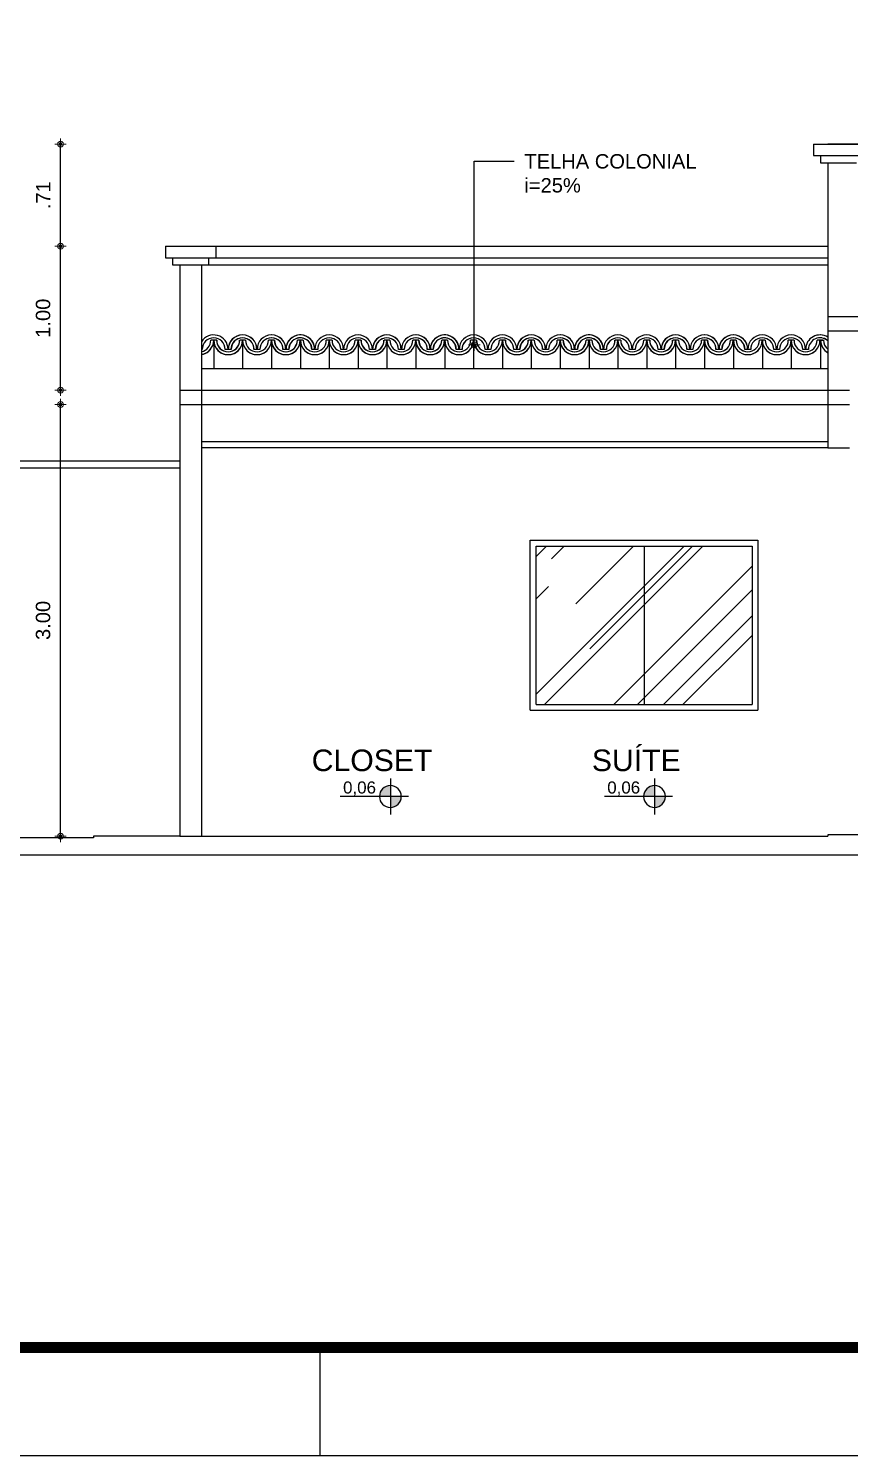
# Model space of a CAD drawing. Header units: millimetres. Extents: x 1540 to 1603, y 509.1 to 598.2.
# Drawn here: x 1552.95 to 1558.65, y 509.12 to 519.03 of the extents above; entities that cross this region are included whole.
import ezdxf

# ---------------------------------------------------------------- set-up
doc = ezdxf.new("R2010")
doc.units = ezdxf.units.MM
for name, color, linetype in [('a-pem-08', 8, 'Continuous'), ('A-PEN-08', 8, 'Continuous'), ('A-PEN-B', 5, 'Continuous'), ('A-PEN-C', 4, 'Continuous'), ('A-PEN-R', 1, 'Continuous'), ('A-PEN-Y', 2, 'Continuous'), ('BANHEIRO', 6, 'Continuous'), ('L-Texto', 30, 'Continuous'), ('NIVEIS', 1, 'Continuous')]:
    doc.layers.add(name, color=color, linetype=linetype)
doc.layers.add('COTAS', color=53, linetype='Continuous', lineweight=9)
doc.styles.add('CARIMBO_DADOS', font='arial.ttf', dxfattribs={"height": 0.1})
doc.styles.add('T20', font='PORT2', dxfattribs={"height": 0.2})
doc.styles.add('TEXT', font='arial.ttf')
doc.dimstyles.get("Standard").update_dxf_attribs({"dimtxt": 0.18, "dimasz": 0.18, "dimexe": 0.18, "dimexo": 0.0625, "dimgap": 0.09, "dimtad": 0, "dimtih": 1, "dimtoh": 1, "dimdec": 4, "dimzin": 0, "dimdsep": 46, "dimtxsty": 'Standard', "dimcen": 0.09, "dimadec": 0, "dimazin": 0, "dimtfac": 1, "dimtdec": 4, "dimtofl": 0, "dimtmove": 0, "dimatfit": 3, "dimfxl": 1, "dimtolj": 1, "dimtzin": 0, "dimarcsym": 0})

# ---------------------------------------------------------------- blocks, each defined once
blk = doc.blocks.new('cotas')
at = {"layer": 'L-Texto'}
h = blk.add_hatch(color=6, dxfattribs=at)
h.paths.add_polyline_path([(0.135, 0, 0.414214), (0, 0.135), (0, 0)])
h.paths.add_polyline_path([(0, 0), (-0.135, 0, 0.414214), (0, -0.135)])
for p, q in [((0, 0.223), (0, -0.223)), ((-0.223, 0), (0.621, 0))]:
    blk.add_line(p, q, dxfattribs=at)
blk.add_circle((0, 0), 0.135, dxfattribs=at)
at = {"layer": 'L-Texto', "color": 6, "style": 'T20'}
blk.add_attdef('COTA', (0.167, 0.038), '', height=0.15, dxfattribs=at)
blk = doc.blocks.new('CIRCULOS')
at = {"layer": 'COTAS'}
for p, q in [((-4, 0), (4, 0)), ((0, 4), (0, -4))]:
    blk.add_line(p, q, dxfattribs=at)
for radius in [2, 1]:
    blk.add_circle((0, 0), radius, dxfattribs=at)
blk = doc.blocks.new('*D601')
at = {"layer": 'A-PEN-08', "color": 8, "lineweight": -2, "ltscale": 0.05}
blk.add_line((1553.1726, 513.4277), (1553.1726, 516.4077), dxfattribs=at)
at = {"layer": 'Defpoints', "color": 0, "ltscale": 0.05}
for p in [(1553.1726, 516.4177), (1554.1505, 516.4177), (1554.1505, 513.4177)]:
    blk.add_point(p, dxfattribs=at)
at = {"layer": 'A-PEN-08', "color": 8, "lineweight": -2, "ltscale": 0.05, "xscale": 0.01, "yscale": 0.01, "zscale": 0.01}
for p, rotation in [((1553.1726, 516.4177), 90), ((1553.1726, 513.4177), 270)]:
    blk.add_blockref('CIRCULOS', p, dxfattribs=dict(at, rotation=rotation))
at = {"layer": 'A-PEN-08', "color": 230, "ltscale": 0.05, "insert": (1553.0515, 514.9177), "char_height": 0.1, "attachment_point": 5, "rotation": 90, "style": 'CARIMBO_DADOS'}
blk.add_mtext('\\A1;3.00', dxfattribs=at)
blk = doc.blocks.new('*D602')
at = {"layer": 'A-PEN-08', "color": 8, "lineweight": -2, "ltscale": 0.05}
blk.add_line((1553.1726, 516.5277), (1553.1726, 517.5077), dxfattribs=at)
at = {"layer": 'Defpoints', "color": 0, "ltscale": 0.05}
for p in [(1553.1726, 517.5177), (1553.9005, 517.5177), (1554.1505, 516.5177)]:
    blk.add_point(p, dxfattribs=at)
at = {"layer": 'A-PEN-08', "color": 8, "lineweight": -2, "ltscale": 0.05, "xscale": 0.01, "yscale": 0.01, "zscale": 0.01}
for p, rotation in [((1553.1726, 517.5177), 90), ((1553.1726, 516.5177), 270)]:
    blk.add_blockref('CIRCULOS', p, dxfattribs=dict(at, rotation=rotation))
at = {"layer": 'A-PEN-08', "color": 230, "ltscale": 0.05, "insert": (1553.0516, 517.0177), "char_height": 0.1, "attachment_point": 5, "rotation": 90, "style": 'CARIMBO_DADOS'}
blk.add_mtext('\\A1;1.00', dxfattribs=at)
blk = doc.blocks.new('*D604')
at = {"layer": 'A-PEN-08', "color": 8, "lineweight": -2, "ltscale": 0.05}
blk.add_line((1560.1559, 517.0377), (1560.1559, 518.2177), dxfattribs=at)
at = {"layer": 'Defpoints', "color": 0, "ltscale": 0.05}
for p in [(1558.4005, 518.2277), (1560.1559, 518.2277), (1559.7005, 517.0277)]:
    blk.add_point(p, dxfattribs=at)
at = {"layer": 'A-PEN-08', "color": 8, "lineweight": -2, "ltscale": 0.05, "xscale": 0.01, "yscale": 0.01, "zscale": 0.01}
for p, rotation in [((1560.1559, 518.2277), 90), ((1560.1559, 517.0277), 270)]:
    blk.add_blockref('CIRCULOS', p, dxfattribs=dict(at, rotation=rotation))
at = {"layer": 'A-PEN-08', "color": 230, "ltscale": 0.05, "insert": (1560.0349, 517.6277), "char_height": 0.1, "attachment_point": 5, "rotation": 90, "style": 'CARIMBO_DADOS'}
blk.add_mtext('\\A1;1.20', dxfattribs=at)
blk = doc.blocks.new('PRANCHA')
at = {"color": 1}
blk.add_line((20, 1), (20, 0), dxfattribs=at)
blk.add_lwpolyline([(0, 0), (84.1, 0), (84.1, 59.4), (0, 59.4)], close=True, dxfattribs=at)
at = {"color": 4, "const_width": 0.1}
blk.add_lwpolyline([(2.5, 58.4), (83.1, 58.4), (83.1, 1), (2.5, 1)], close=True, dxfattribs=at)
blk = doc.blocks.new('*D459')
at = {"layer": 'A-PEN-B', "color": 8, "lineweight": -2, "ltscale": 0.05}
blk.add_line((1553.1726, 517.5277), (1553.1726, 518.2177), dxfattribs=at)
at = {"layer": 'Defpoints', "color": 0, "ltscale": 0.05}
for p in [(1553.1726, 518.2277), (1558.4005, 518.2277), (1553.9005, 517.5177)]:
    blk.add_point(p, dxfattribs=at)
at = {"layer": 'A-PEN-B', "color": 8, "lineweight": -2, "ltscale": 0.05, "xscale": 0.01, "yscale": 0.01, "zscale": 0.01}
for p, rotation in [((1553.1726, 518.2277), 90), ((1553.1726, 517.5177), 270)]:
    blk.add_blockref('CIRCULOS', p, dxfattribs=dict(at, rotation=rotation))
at = {"layer": 'A-PEN-B', "color": 230, "ltscale": 0.05, "insert": (1553.0524, 517.8727), "char_height": 0.1, "attachment_point": 5, "rotation": 90, "style": 'CARIMBO_DADOS'}
blk.add_mtext('\\A1;.71', dxfattribs=at)

msp = doc.modelspace()

# ---------------------------------------------------------------- hatches: boundary and pattern name
at = {"layer": 'a-pem-08', "ltscale": 0.05}
h = msp.add_hatch(dxfattribs=at)
h.set_pattern_fill('AR-RROOF', color=256, scale=0.02, angle=45, style=0)
h.set_pattern_definition([(45, (-2674.72247, 366.65387), (0.431052294, 1.149472783), [7.62, -1.016, 2.54, -0.508]), (45, (-2674.4243, 367.3112), (-0.83695987, 0.11853938), [1.524, -0.16764, 3.048, -0.381]), (45, (-2674.8482, 367.1388), (1.62722241, 2.108564137), [4.064, -0.7112, 2.032, -0.508])])
h.paths.add_polyline_path([(1557.2242, 515.4345), (1556.4742, 515.4345), (1556.4742, 514.3345), (1557.2242, 514.3345)])
h.paths.add_polyline_path([(1557.9742, 515.4345), (1557.2242, 515.4345), (1557.2242, 514.3345), (1557.9742, 514.3345)])

# ---------------------------------------------------------------- linework, layer by layer
msp.add_line((1557.2242, 515.4345), (1557.2242, 514.3345), dxfattribs=at)
at = {"layer": 'A-PEN-08', "ltscale": 0.05}
for p, q in [((1554.2359, 516.8615), (1554.2359, 516.6677)), ((1554.2371, 516.8607), (1554.2371, 516.6677)), ((1554.4371, 516.8624), (1554.4371, 516.6677)), ((1554.6371, 516.8615), (1554.6371, 516.6677)), ((1554.6382, 516.8624), (1554.6382, 516.6677)), ((1554.8381, 516.8607), (1554.8381, 516.6677)), ((1554.8382, 516.8624), (1554.8382, 516.6677)), ((1554.8382, 516.8614), (1554.8382, 516.6677)), ((1555.0381, 516.8624), (1555.0381, 516.6677)), ((1555.0381, 516.8615), (1555.0381, 516.6677)), ((1555.2381, 516.8615), (1555.2381, 516.6677)), ((1555.2393, 516.8607), (1555.2393, 516.6677)), ((1555.4393, 516.8624), (1555.4393, 516.6677)), ((1555.6393, 516.8615), (1555.6393, 516.6677)), ((1555.6404, 516.8624), (1555.6404, 516.6677)), ((1555.8404, 516.8624), (1555.8404, 516.6677)), ((1555.8404, 516.8614), (1555.8404, 516.6677)), ((1555.8404, 516.8607), (1555.8404, 516.6677)), ((1556.0404, 516.8624), (1556.0404, 516.6677)), ((1556.0404, 516.8615), (1556.0404, 516.6677)), ((1556.2404, 516.8615), (1556.2404, 516.6677)), ((1556.2415, 516.8607), (1556.2415, 516.6677)), ((1556.4415, 516.8624), (1556.4415, 516.6677)), ((1556.6415, 516.8615), (1556.6415, 516.6677)), ((1556.6426, 516.8624), (1556.6426, 516.6677)), ((1556.8426, 516.8624), (1556.8426, 516.6677)), ((1556.8426, 516.8614), (1556.8426, 516.6677)), ((1556.8426, 516.8607), (1556.8426, 516.6677)), ((1557.0426, 516.8624), (1557.0426, 516.6677)), ((1557.0426, 516.8615), (1557.0426, 516.6677)), ((1557.2426, 516.8615), (1557.2426, 516.6677)), ((1557.2438, 516.8607), (1557.2438, 516.6677)), ((1557.4438, 516.8624), (1557.4438, 516.6677)), ((1557.6438, 516.8615), (1557.6438, 516.6677)), ((1557.6449, 516.8624), (1557.6449, 516.6677)), ((1557.8449, 516.8614), (1557.8449, 516.6677)), ((1558.046, 516.8606), (1558.046, 516.6677)), ((1558.246, 516.8624), (1558.246, 516.6677)), ((1558.4505, 516.8624), (1558.4505, 516.6677)), ((1554.1505, 516.6677), (1558.5005, 516.6677)), ((1546.8004, 516.0277), (1554.0005, 516.0277)), ((1546.8004, 515.9777), (1554.0005, 515.9777))]:
    msp.add_line(p, q, dxfattribs=at)
at = {"layer": 'A-PEN-B', "color": 3, "ltscale": 0.05}
for p, q in [((1558.4005, 518.2277), (1558.4005, 518.1477)), ((1558.4005, 518.2277), (1558.7505, 518.2277)), ((1558.4005, 518.1477), (1558.7505, 518.1477)), ((1558.4505, 518.1477), (1558.4505, 518.0977)), ((1558.4505, 518.0977), (1558.7005, 518.0977)), ((1553.9005, 517.5177), (1553.9005, 517.4377)), ((1553.9005, 517.5177), (1554.2505, 517.5177)), ((1554.2505, 517.5177), (1554.2505, 517.4377)), ((1553.9005, 517.4377), (1554.2505, 517.4377)), ((1553.9505, 517.4377), (1553.9505, 517.3877)), ((1554.2005, 517.4377), (1554.2005, 517.3877)), ((1553.9505, 517.3877), (1554.2005, 517.3877))]:
    msp.add_line(p, q, dxfattribs=at)
at = {"layer": 'A-PEN-B', "ltscale": 0.05}
for p, q in [((1565.5504, 518.2277), (1558.5005, 518.2277)), ((1558.5005, 518.0977), (1558.5005, 516.1177)), ((1554.0005, 517.3877), (1554.0005, 513.4177)), ((1554.1505, 517.3877), (1554.1505, 513.4177)), ((1565.5504, 517.0277), (1558.5005, 517.0277)), ((1565.5504, 516.9277), (1558.5005, 516.9277)), ((1554.0005, 516.5177), (1558.6505, 516.5177)), ((1554.0005, 516.4177), (1558.6505, 516.4177)), ((1558.5005, 516.1177), (1558.6505, 516.1177))]:
    msp.add_line(p, q, dxfattribs=at)
at = {"layer": 'A-PEN-C', "ltscale": 0.05}
for p, q in [((1554.2505, 517.5177), (1558.5005, 517.5177)), ((1554.2505, 517.4377), (1558.5005, 517.4377)), ((1554.2005, 517.3877), (1558.5005, 517.3877))]:
    msp.add_line(p, q, dxfattribs=at)
at = {"layer": 'A-PEN-R', "ltscale": 0.3}
for p, q in [((1568.5004, 513.4277), (1558.5005, 513.4277)), ((1558.5005, 513.4277), (1558.5005, 513.4177)), ((1553.4005, 513.4077), (1547.0004, 513.4077)), ((1554.0005, 513.4177), (1553.4005, 513.4177)), ((1553.4005, 513.4177), (1553.4005, 513.4077)), ((1554.0005, 513.4177), (1558.5005, 513.4177)), ((1571.6504, 513.2877), (1544.1504, 513.2877))]:
    msp.add_line(p, q, dxfattribs=at)
at = {"layer": 'A-PEN-Y', "ltscale": 0.05}
for p, q in [((1558.5005, 516.1577), (1554.1505, 516.1577)), ((1558.5005, 516.1177), (1554.1505, 516.1177)), ((1556.4342, 514.2945), (1556.4342, 515.4745)), ((1556.4342, 515.4745), (1558.0142, 515.4745)), ((1556.4742, 514.3345), (1556.4742, 515.4345)), ((1556.4742, 515.4345), (1557.9742, 515.4345)), ((1557.9742, 515.4345), (1557.9742, 514.3345)), ((1558.0142, 515.4745), (1558.0142, 514.2945)), ((1556.4742, 514.3345), (1557.9742, 514.3345)), ((1556.4342, 514.2945), (1558.0142, 514.2945))]:
    msp.add_line(p, q, dxfattribs=at)
at = {"layer": 'BANHEIRO', "ltscale": 0.05}
for p, q in [((1554.1559, 516.8014), (1554.1505, 516.8014)), ((1554.1559, 516.8014), (1554.1505, 516.8014)), ((1554.2358, 516.8646), (1554.2158, 516.8646)), ((1554.2359, 516.8645), (1554.2159, 516.8645)), ((1554.2559, 516.8645), (1554.2359, 516.8645)), ((1554.2559, 516.8645), (1554.2359, 516.8645)), ((1554.257, 516.8646), (1554.237, 516.8646)), ((1554.2571, 516.8646), (1554.2371, 516.8646)), ((1554.3359, 516.8014), (1554.3159, 516.8014)), ((1554.3359, 516.8014), (1554.3159, 516.8014)), ((1554.3371, 516.8014), (1554.3171, 516.8014)), ((1554.3558, 516.8014), (1554.3358, 516.8014)), ((1554.343, 516.8014), (1554.337, 516.8014)), ((1554.357, 516.8014), (1554.337, 516.8014)), ((1554.437, 516.8646), (1554.417, 516.8646)), ((1554.457, 516.8646), (1554.437, 516.8646)), ((1554.537, 516.8014), (1554.517, 516.8014)), ((1554.543, 516.8014), (1554.537, 516.8014)), ((1554.5571, 516.8014), (1554.537, 516.8014)), ((1554.637, 516.8646), (1554.617, 516.8646)), ((1554.6571, 516.8645), (1554.6371, 516.8645)), ((1554.6581, 516.8646), (1554.6381, 516.8646)), ((1554.7371, 516.8014), (1554.7171, 516.8014)), ((1554.7381, 516.8015), (1554.7181, 516.8015)), ((1554.757, 516.8014), (1554.737, 516.8014)), ((1554.7441, 516.8015), (1554.7381, 516.8015)), ((1554.7582, 516.8015), (1554.7381, 516.8015)), ((1554.8369, 516.8645), (1554.8169, 516.8645)), ((1554.8381, 516.8646), (1554.8181, 516.8646)), ((1554.8569, 516.8645), (1554.8369, 516.8645)), ((1554.8581, 516.8646), (1554.8381, 516.8646)), ((1554.8581, 516.8646), (1554.8381, 516.8646)), ((1554.8581, 516.8646), (1554.8381, 516.8646)), ((1554.8582, 516.8646), (1554.8382, 516.8646)), ((1554.9369, 516.8014), (1554.9169, 516.8014)), ((1554.9381, 516.8014), (1554.9181, 516.8014)), ((1554.9381, 516.8014), (1554.9181, 516.8014)), ((1554.9382, 516.8014), (1554.9182, 516.8014)), ((1554.9441, 516.8014), (1554.9381, 516.8014)), ((1554.9581, 516.8014), (1554.9381, 516.8014)), ((1554.944, 516.8014), (1554.9381, 516.8014)), ((1554.9581, 516.8014), (1554.9381, 516.8014)), ((1555.0381, 516.8646), (1555.0181, 516.8646)), ((1555.0381, 516.8646), (1555.0181, 516.8646)), ((1555.0581, 516.8646), (1555.0381, 516.8646)), ((1555.0581, 516.8645), (1555.0381, 516.8645)), ((1555.1381, 516.8014), (1555.1181, 516.8014)), ((1555.1381, 516.8014), (1555.1181, 516.8014)), ((1555.1581, 516.8014), (1555.1381, 516.8014)), ((1555.144, 516.8014), (1555.1381, 516.8014)), ((1555.1581, 516.8014), (1555.1381, 516.8014)), ((1555.2381, 516.8646), (1555.2181, 516.8646)), ((1555.2381, 516.8645), (1555.2181, 516.8645)), ((1555.2581, 516.8645), (1555.2381, 516.8645)), ((1555.2581, 516.8645), (1555.2381, 516.8645)), ((1555.2592, 516.8646), (1555.2392, 516.8646)), ((1555.2593, 516.8646), (1555.2393, 516.8646)), ((1555.3381, 516.8014), (1555.3181, 516.8014)), ((1555.3381, 516.8014), (1555.3181, 516.8014)), ((1555.3393, 516.8014), (1555.3193, 516.8014)), ((1555.3581, 516.8014), (1555.3381, 516.8014)), ((1555.3452, 516.8014), (1555.3392, 516.8014)), ((1555.3592, 516.8014), (1555.3392, 516.8014)), ((1555.4392, 516.8646), (1555.4192, 516.8646)), ((1555.4592, 516.8646), (1555.4392, 516.8646)), ((1555.5392, 516.8014), (1555.5192, 516.8014)), ((1555.5452, 516.8014), (1555.5392, 516.8014)), ((1555.5593, 516.8014), (1555.5392, 516.8014)), ((1555.6392, 516.8646), (1555.6192, 516.8646)), ((1555.6593, 516.8645), (1555.6393, 516.8645)), ((1555.6603, 516.8646), (1555.6403, 516.8646)), ((1555.7393, 516.8014), (1555.7193, 516.8014)), ((1555.7403, 516.8015), (1555.7203, 516.8015)), ((1555.7592, 516.8014), (1555.7392, 516.8014)), ((1555.7463, 516.8015), (1555.7403, 516.8015)), ((1555.7604, 516.8015), (1555.7403, 516.8015)), ((1555.8392, 516.8645), (1555.8192, 516.8645)), ((1555.8403, 516.8646), (1555.8203, 516.8646)), ((1555.8592, 516.8645), (1555.8392, 516.8645)), ((1555.8603, 516.8646), (1555.8403, 516.8646)), ((1555.8603, 516.8646), (1555.8403, 516.8646)), ((1555.8604, 516.8646), (1555.8404, 516.8646)), ((1555.8604, 516.8646), (1555.8404, 516.8646)), ((1555.9392, 516.8014), (1555.9192, 516.8014)), ((1555.9403, 516.8014), (1555.9203, 516.8014)), ((1555.9404, 516.8014), (1555.9204, 516.8014)), ((1555.9404, 516.8014), (1555.9204, 516.8014)), ((1555.9463, 516.8014), (1555.9403, 516.8014)), ((1555.9604, 516.8014), (1555.9403, 516.8014)), ((1555.9463, 516.8014), (1555.9403, 516.8014)), ((1555.9603, 516.8014), (1555.9403, 516.8014)), ((1556.0403, 516.8646), (1556.0203, 516.8646)), ((1556.0403, 516.8646), (1556.0203, 516.8646)), ((1556.0603, 516.8646), (1556.0403, 516.8646)), ((1556.0604, 516.8645), (1556.0404, 516.8645)), ((1556.1403, 516.8014), (1556.1203, 516.8014)), ((1556.1404, 516.8014), (1556.1204, 516.8014)), ((1556.1603, 516.8014), (1556.1403, 516.8014)), ((1556.1463, 516.8014), (1556.1403, 516.8014)), ((1556.1604, 516.8014), (1556.1403, 516.8014)), ((1556.2403, 516.8646), (1556.2203, 516.8646)), ((1556.2403, 516.8645), (1556.2203, 516.8645)), ((1556.2603, 516.8645), (1556.2403, 516.8645)), ((1556.2604, 516.8645), (1556.2404, 516.8645)), ((1556.2615, 516.8646), (1556.2415, 516.8646)), ((1556.2615, 516.8646), (1556.2415, 516.8646)), ((1556.3403, 516.8014), (1556.3203, 516.8014)), ((1556.3404, 516.8014), (1556.3204, 516.8014)), ((1556.3415, 516.8014), (1556.3215, 516.8014)), ((1556.3603, 516.8014), (1556.3403, 516.8014)), ((1556.3474, 516.8014), (1556.3415, 516.8014)), ((1556.3615, 516.8014), (1556.3415, 516.8014)), ((1556.4415, 516.8646), (1556.4215, 516.8646)), ((1556.4615, 516.8646), (1556.4415, 516.8646)), ((1556.5415, 516.8014), (1556.5215, 516.8014)), ((1556.5474, 516.8014), (1556.5415, 516.8014)), ((1556.5615, 516.8014), (1556.5415, 516.8014)), ((1556.6415, 516.8646), (1556.6215, 516.8646)), ((1556.6615, 516.8645), (1556.6415, 516.8645)), ((1556.6626, 516.8646), (1556.6426, 516.8646)), ((1556.7415, 516.8014), (1556.7215, 516.8014)), ((1556.7426, 516.8015), (1556.7226, 516.8015)), ((1556.7615, 516.8014), (1556.7415, 516.8014)), ((1556.7485, 516.8015), (1556.7426, 516.8015)), ((1556.7626, 516.8015), (1556.7426, 516.8015)), ((1556.8414, 516.8645), (1556.8214, 516.8645)), ((1556.8426, 516.8646), (1556.8226, 516.8646)), ((1556.8614, 516.8645), (1556.8414, 516.8645)), ((1556.8625, 516.8646), (1556.8425, 516.8646)), ((1556.8626, 516.8646), (1556.8426, 516.8646)), ((1556.8626, 516.8646), (1556.8426, 516.8646)), ((1556.8626, 516.8646), (1556.8426, 516.8646)), ((1556.9414, 516.8014), (1556.9214, 516.8014)), ((1556.9426, 516.8014), (1556.9226, 516.8014)), ((1556.9426, 516.8014), (1556.9226, 516.8014)), ((1556.9426, 516.8014), (1556.9226, 516.8014)), ((1556.9485, 516.8014), (1556.9425, 516.8014)), ((1556.9625, 516.8014), (1556.9425, 516.8014)), ((1556.9485, 516.8014), (1556.9426, 516.8014)), ((1556.9626, 516.8014), (1556.9426, 516.8014)), ((1557.0425, 516.8646), (1557.0225, 516.8646)), ((1557.0426, 516.8646), (1557.0226, 516.8646)), ((1557.0625, 516.8646), (1557.0425, 516.8646)), ((1557.0626, 516.8645), (1557.0426, 516.8645)), ((1557.1425, 516.8014), (1557.1225, 516.8014)), ((1557.1426, 516.8014), (1557.1226, 516.8014)), ((1557.1485, 516.8014), (1557.1425, 516.8014)), ((1557.1626, 516.8014), (1557.1425, 516.8014)), ((1557.1626, 516.8014), (1557.1426, 516.8014)), ((1557.2425, 516.8646), (1557.2225, 516.8646)), ((1557.2426, 516.8645), (1557.2226, 516.8645)), ((1557.2626, 516.8645), (1557.2426, 516.8645)), ((1557.2626, 516.8645), (1557.2426, 516.8645)), ((1557.2637, 516.8646), (1557.2437, 516.8646)), ((1557.2638, 516.8646), (1557.2438, 516.8646)), ((1557.3426, 516.8014), (1557.3226, 516.8014)), ((1557.3426, 516.8014), (1557.3226, 516.8014)), ((1557.3438, 516.8014), (1557.3238, 516.8014)), ((1557.3625, 516.8014), (1557.3425, 516.8014)), ((1557.3497, 516.8014), (1557.3437, 516.8014)), ((1557.3637, 516.8014), (1557.3437, 516.8014)), ((1557.4437, 516.8646), (1557.4237, 516.8646)), ((1557.4637, 516.8646), (1557.4437, 516.8646)), ((1557.5437, 516.8014), (1557.5237, 516.8014)), ((1557.5497, 516.8014), (1557.5437, 516.8014)), ((1557.5638, 516.8014), (1557.5437, 516.8014)), ((1557.6437, 516.8646), (1557.6237, 516.8646)), ((1557.6638, 516.8645), (1557.6438, 516.8645)), ((1557.6648, 516.8646), (1557.6448, 516.8646)), ((1557.7438, 516.8014), (1557.7238, 516.8014)), ((1557.7448, 516.8015), (1557.7248, 516.8015)), ((1557.7637, 516.8014), (1557.7437, 516.8014)), ((1557.7508, 516.8015), (1557.7448, 516.8015)), ((1557.7649, 516.8015), (1557.7448, 516.8015)), ((1557.8448, 516.8646), (1557.8248, 516.8646)), ((1557.8649, 516.8646), (1557.8449, 516.8646)), ((1557.9449, 516.8014), (1557.9249, 516.8014)), ((1557.9648, 516.8014), (1557.9448, 516.8014)), ((1558.0448, 516.8646), (1558.0248, 516.8646)), ((1558.0648, 516.8646), (1558.0448, 516.8646)), ((1558.0659, 516.8646), (1558.0459, 516.8646)), ((1558.066, 516.8646), (1558.046, 516.8646)), ((1558.1448, 516.8014), (1558.1248, 516.8014)), ((1558.146, 516.8015), (1558.126, 516.8015)), ((1558.1519, 516.8015), (1558.1459, 516.8015)), ((1558.1659, 516.8015), (1558.1459, 516.8015)), ((1558.2459, 516.8646), (1558.2259, 516.8646)), ((1558.2659, 516.8646), (1558.2459, 516.8646)), ((1558.3459, 516.8015), (1558.3259, 516.8015)), ((1558.3519, 516.8015), (1558.3459, 516.8015)), ((1558.366, 516.8015), (1558.3459, 516.8015)), ((1558.4459, 516.8646), (1558.4259, 516.8646)), ((1558.4671, 516.8646), (1558.4471, 516.8646)), ((1558.4505, 516.8646), (1558.4705, 516.8646))]:
    msp.add_line(p, q, dxfattribs=at)
for centre, radius, start, end in [((1554.2359, 516.8014), 0.1, 0, 148.63633), ((1554.2359, 516.8014), 0.1, 0, 148.66595), ((1554.3495, 516.8307), 0.1, 180, 180), ((1554.3495, 516.8307), 0.1, 180, 180), ((1554.4358, 516.8014), 0.1, 0, 180), ((1554.437, 516.8014), 0.1, 0, 180), ((1554.6371, 516.8014), 0.1, 0, 179.96584), ((1554.6381, 516.8015), 0.1, 0, 89.38526), ((1554.837, 516.8014), 0.1, 0, 180), ((1554.8382, 516.8014), 0.1, 0, 179.96584), ((1554.8369, 516.8014), 0.1, 0, 114.15993), ((1554.8381, 516.8014), 0.1, 0, 89.38526), ((1554.9505, 516.8307), 0.1, 180, 180), ((1554.9505, 516.8307), 0.1, 180, 180), ((1555.0381, 516.8014), 0.1, 0, 179.96584), ((1555.0381, 516.8014), 0.1, 0, 180), ((1555.2381, 516.8014), 0.1, 0, 180), ((1555.2381, 516.8014), 0.1, 0, 179.96584), ((1555.3517, 516.8307), 0.1, 180, 180), ((1555.3517, 516.8307), 0.1, 180, 180), ((1555.4381, 516.8014), 0.1, 0, 180), ((1555.4392, 516.8014), 0.1, 0, 180), ((1555.6393, 516.8014), 0.1, 0, 179.96584), ((1555.6403, 516.8015), 0.1, 0, 89.38526), ((1555.8392, 516.8014), 0.1, 0, 180), ((1555.8404, 516.8014), 0.1, 0, 179.96584), ((1555.8392, 516.8014), 0.1, 0, 114.15993), ((1555.8403, 516.8014), 0.1, 0, 89.38526), ((1555.9528, 516.8307), 0.1, 180, 180), ((1555.9528, 516.8307), 0.1, 180, 180), ((1556.0403, 516.8014), 0.1, 0, 180), ((1556.0404, 516.8014), 0.1, 0, 179.96584), ((1556.2403, 516.8014), 0.1, 0, 180), ((1556.2404, 516.8014), 0.1, 0, 179.96584), ((1556.3539, 516.8307), 0.1, 180, 180), ((1556.3539, 516.8307), 0.1, 180, 180), ((1556.4403, 516.8014), 0.1, 0, 180), ((1556.4415, 516.8014), 0.1, 0, 180), ((1556.6415, 516.8014), 0.1, 0, 179.96584), ((1556.6426, 516.8015), 0.1, 0, 89.38526), ((1556.8415, 516.8014), 0.1, 0, 180), ((1556.8426, 516.8014), 0.1, 0, 179.96584), ((1556.8414, 516.8014), 0.1, 0, 114.15993), ((1556.8426, 516.8014), 0.1, 0, 89.38526), ((1556.955, 516.8307), 0.1, 180, 180), ((1556.955, 516.8307), 0.1, 180, 180), ((1557.0425, 516.8014), 0.1, 0, 180), ((1557.0426, 516.8014), 0.1, 0, 179.96584), ((1557.2426, 516.8014), 0.1, 0, 180), ((1557.2426, 516.8014), 0.1, 0, 179.96584), ((1557.3562, 516.8307), 0.1, 180, 180), ((1557.3562, 516.8307), 0.1, 180, 180), ((1557.4425, 516.8014), 0.1, 0, 180), ((1557.4437, 516.8014), 0.1, 0, 180), ((1557.6438, 516.8014), 0.1, 0, 179.96584), ((1557.6448, 516.8015), 0.1, 0, 89.38526), ((1557.8437, 516.8014), 0.1, 0, 180), ((1557.8449, 516.8014), 0.1, 0, 179.96584), ((1558.0448, 516.8014), 0.1, 0, 180), ((1558.1584, 516.8308), 0.1, 180, 180), ((1558.1584, 516.8308), 0.1, 180, 180), ((1558.2459, 516.8015), 0.1, 0, 180), ((1558.446, 516.8014), 0.1, 56.99049, 179.96584), ((1558.4471, 516.8015), 0.1, 57.74439, 89.38526), ((1554.1358, 516.8646), 0.08, 280.54366, 0), ((1554.1358, 516.8646), 0.1, 278.41765, 0), ((1554.1359, 516.8645), 0.08, 280.52408, 0), ((1554.1359, 516.8645), 0.1, 278.40208, 0), ((1554.1359, 516.8645), 0.08, 280.4849, 0), ((1554.1359, 516.8645), 0.1, 278.37093, 0), ((1554.2359, 516.8014), 0.08, 0, 180), ((1554.2359, 516.8014), 0.08, 0, 179.9573), ((1554.3358, 516.8645), 0.1, 180, 0), ((1554.3359, 516.8645), 0.1, 180, 0), ((1554.337, 516.8646), 0.1, 180, 0), ((1554.3358, 516.8645), 0.08, 180, 0), ((1554.3359, 516.8645), 0.08, 180, 0), ((1554.337, 516.8646), 0.08, 180, 0), ((1554.4358, 516.8014), 0.08, 0, 180), ((1554.437, 516.8014), 0.08, 0, 180), ((1554.537, 516.8646), 0.1, 180, 0), ((1554.537, 516.8646), 0.08, 180, 0), ((1554.6371, 516.8014), 0.08, 0, 179.9573), ((1554.5381, 516.884), 0.1, 348.84256, 348.90549), ((1554.737, 516.8645), 0.1, 180, 0), ((1554.7371, 516.8645), 0.1, 180, 0), ((1554.7381, 516.8646), 0.1, 180, 0), ((1554.6381, 516.8015), 0.08, 0, 89.23156), ((1554.737, 516.8645), 0.08, 180, 0), ((1554.7371, 516.8645), 0.08, 180, 0), ((1554.7381, 516.8646), 0.08, 180, 0), ((1554.837, 516.8014), 0.08, 0, 180), ((1554.8382, 516.8014), 0.08, 0, 179.9573), ((1554.8369, 516.8014), 0.08, 0, 120.77088), ((1554.7369, 516.8645), 0.08, 317.59476, 0), ((1554.7369, 516.8645), 0.1, 306.20776, 0), ((1554.737, 516.8645), 0.08, 317.53767, 0), ((1554.737, 516.8645), 0.1, 306.16958, 0), ((1554.7381, 516.8839), 0.1, 348.84256, 348.90549), ((1554.9381, 516.8646), 0.1, 180, 0), ((1554.9381, 516.8646), 0.1, 180, 0), ((1554.8381, 516.8014), 0.08, 0, 89.23156), ((1554.9381, 516.8646), 0.08, 180, 0), ((1554.9381, 516.8646), 0.08, 180, 0), ((1555.0381, 516.8014), 0.08, 0, 179.9573), ((1555.0381, 516.8014), 0.08, 0, 180), ((1555.1381, 516.8646), 0.1, 180, 0), ((1555.1381, 516.8645), 0.1, 180, 0), ((1555.1381, 516.8645), 0.1, 180, 0), ((1555.1381, 516.8646), 0.08, 180, 0), ((1555.1381, 516.8645), 0.08, 180, 0), ((1555.1381, 516.8645), 0.08, 180, 0), ((1555.2381, 516.8014), 0.08, 0, 180), ((1555.2381, 516.8014), 0.08, 0, 179.9573), ((1555.3381, 516.8645), 0.1, 180, 0), ((1555.3381, 516.8645), 0.1, 180, 0), ((1555.3392, 516.8646), 0.1, 180, 0), ((1555.3381, 516.8645), 0.08, 180, 0), ((1555.3381, 516.8645), 0.08, 180, 0), ((1555.3392, 516.8646), 0.08, 180, 0), ((1555.4381, 516.8014), 0.08, 0, 180), ((1555.4392, 516.8014), 0.08, 0, 180), ((1555.5392, 516.8646), 0.1, 180, 0), ((1555.5392, 516.8646), 0.08, 180, 0), ((1555.6393, 516.8014), 0.08, 0, 179.9573), ((1555.5404, 516.884), 0.1, 348.84256, 348.90549), ((1555.7392, 516.8645), 0.1, 180, 0), ((1555.7393, 516.8645), 0.1, 180, 0), ((1555.7403, 516.8646), 0.1, 180, 0), ((1555.6403, 516.8015), 0.08, 0, 89.23156), ((1555.7392, 516.8645), 0.08, 180, 0), ((1555.7393, 516.8645), 0.08, 180, 0), ((1555.7403, 516.8646), 0.08, 180, 0), ((1555.8392, 516.8014), 0.08, 0, 180), ((1555.8404, 516.8014), 0.08, 0, 179.9573), ((1555.8392, 516.8014), 0.08, 0, 120.77088), ((1555.7392, 516.8645), 0.08, 317.59476, 0), ((1555.7392, 516.8645), 0.1, 306.20776, 0), ((1555.7392, 516.8645), 0.08, 317.53767, 0), ((1555.7392, 516.8645), 0.1, 306.16958, 0), ((1555.7404, 516.8839), 0.1, 348.84256, 348.90549), ((1555.9403, 516.8646), 0.1, 180, 0), ((1555.9403, 516.8646), 0.1, 180, 0), ((1555.8403, 516.8014), 0.08, 0, 89.23156), ((1555.9403, 516.8646), 0.08, 180, 0), ((1555.9403, 516.8646), 0.08, 180, 0), ((1556.0403, 516.8014), 0.08, 0, 180), ((1556.0404, 516.8014), 0.08, 0, 179.9573), ((1556.1403, 516.8646), 0.1, 180, 0), ((1556.1403, 516.8645), 0.1, 180, 0), ((1556.1404, 516.8645), 0.1, 180, 0), ((1556.1403, 516.8646), 0.08, 180, 0), ((1556.1403, 516.8645), 0.08, 180, 0), ((1556.1404, 516.8645), 0.08, 180, 0), ((1556.2403, 516.8014), 0.08, 0, 180), ((1556.2404, 516.8014), 0.08, 0, 179.9573), ((1556.3403, 516.8645), 0.1, 180, 0), ((1556.3404, 516.8645), 0.1, 180, 0), ((1556.3415, 516.8646), 0.1, 180, 0), ((1556.3403, 516.8645), 0.08, 180, 0), ((1556.3404, 516.8645), 0.08, 180, 0), ((1556.3415, 516.8646), 0.08, 180, 0), ((1556.4403, 516.8014), 0.08, 0, 180), ((1556.4415, 516.8014), 0.08, 0, 180), ((1556.5415, 516.8646), 0.1, 180, 0), ((1556.5415, 516.8646), 0.08, 180, 0), ((1556.6415, 516.8014), 0.08, 0, 179.9573), ((1556.5426, 516.884), 0.1, 348.84256, 348.90549), ((1556.7415, 516.8645), 0.1, 180, 0), ((1556.7415, 516.8645), 0.1, 180, 0), ((1556.7426, 516.8646), 0.1, 180, 0), ((1556.6426, 516.8015), 0.08, 0, 89.23156), ((1556.7415, 516.8645), 0.08, 180, 0), ((1556.7415, 516.8645), 0.08, 180, 0), ((1556.7426, 516.8646), 0.08, 180, 0), ((1556.8415, 516.8014), 0.08, 0, 180), ((1556.8426, 516.8014), 0.08, 0, 179.9573), ((1556.8414, 516.8014), 0.08, 0, 120.77088), ((1556.7414, 516.8645), 0.08, 317.59476, 0), ((1556.7414, 516.8645), 0.1, 306.20776, 0), ((1556.7415, 516.8645), 0.08, 317.53767, 0), ((1556.7415, 516.8645), 0.1, 306.16958, 0), ((1556.7426, 516.8839), 0.1, 348.84256, 348.90549), ((1556.9425, 516.8646), 0.1, 180, 0), ((1556.9426, 516.8646), 0.1, 180, 0), ((1556.8426, 516.8014), 0.08, 0, 89.23156), ((1556.9425, 516.8646), 0.08, 180, 0), ((1556.9426, 516.8646), 0.08, 180, 0), ((1557.0425, 516.8014), 0.08, 0, 180), ((1557.0426, 516.8014), 0.08, 0, 179.9573), ((1557.1425, 516.8646), 0.1, 180, 0), ((1557.1426, 516.8645), 0.1, 180, 0), ((1557.1426, 516.8645), 0.1, 180, 0), ((1557.1425, 516.8646), 0.08, 180, 0), ((1557.1426, 516.8645), 0.08, 180, 0), ((1557.1426, 516.8645), 0.08, 180, 0), ((1557.2426, 516.8014), 0.08, 0, 180), ((1557.2426, 516.8014), 0.08, 0, 179.9573), ((1557.3425, 516.8645), 0.1, 180, 0), ((1557.3426, 516.8645), 0.1, 180, 0), ((1557.3437, 516.8646), 0.1, 180, 0), ((1557.3425, 516.8645), 0.08, 180, 0), ((1557.3426, 516.8645), 0.08, 180, 0), ((1557.3437, 516.8646), 0.08, 180, 0), ((1557.4425, 516.8014), 0.08, 0, 180), ((1557.4437, 516.8014), 0.08, 0, 180), ((1557.5437, 516.8646), 0.1, 180, 0), ((1557.5437, 516.8646), 0.08, 180, 0), ((1557.6438, 516.8014), 0.08, 0, 179.9573), ((1557.5448, 516.884), 0.1, 348.84256, 348.90549), ((1557.7437, 516.8645), 0.1, 180, 0), ((1557.7438, 516.8645), 0.1, 180, 0), ((1557.7448, 516.8646), 0.1, 180, 0), ((1557.6448, 516.8015), 0.08, 0, 89.23156), ((1557.7437, 516.8645), 0.08, 180, 0), ((1557.7438, 516.8645), 0.08, 180, 0), ((1557.7448, 516.8646), 0.08, 180, 0), ((1557.8437, 516.8014), 0.08, 0, 180), ((1557.8449, 516.8014), 0.08, 0, 179.9573), ((1557.9448, 516.8646), 0.1, 180, 0), ((1557.9449, 516.8646), 0.1, 180, 0), ((1557.9448, 516.8646), 0.08, 180, 0), ((1557.9449, 516.8646), 0.08, 180, 0), ((1558.0448, 516.8014), 0.08, 0, 180), ((1558.1459, 516.8646), 0.1, 180, 0), ((1558.1459, 516.8646), 0.08, 180, 0), ((1558.2459, 516.8015), 0.08, 0, 180), ((1558.3459, 516.8646), 0.1, 180, 0), ((1558.3459, 516.8646), 0.08, 180, 0), ((1558.446, 516.8014), 0.08, 47.08029, 179.9573), ((1558.3471, 516.884), 0.1, 348.84256, 348.90549), ((1558.4471, 516.8015), 0.08, 48.1547, 89.23156), ((1558.5505, 516.8646), 0.1, 180, 239.98858), ((1558.5505, 516.8646), 0.08, 180, 231.30197), ((1554.1358, 516.8646), 0.1, 278.41765, 310.74694), ((1554.1359, 516.8645), 0.1, 278.62693, 310.74694), ((1554.337, 516.8646), 0.1, 229.25306, 310.74694), ((1554.3358, 516.8645), 0.1, 278.62693, 310.74694), ((1554.537, 516.8646), 0.1, 229.25306, 310.74694), ((1554.7381, 516.8646), 0.1, 229.25306, 310.74694), ((1554.737, 516.8645), 0.1, 278.62693, 310.74694), ((1554.7369, 516.8645), 0.1, 306.20776, 310.74694), ((1554.9381, 516.8646), 0.1, 229.25306, 310.74694), ((1554.9381, 516.8646), 0.1, 229.25306, 310.74694), ((1555.1381, 516.8646), 0.1, 229.25306, 310.74694), ((1555.1381, 516.8645), 0.1, 278.62693, 310.74694), ((1555.3392, 516.8646), 0.1, 229.25306, 310.74694), ((1555.3381, 516.8645), 0.1, 278.62693, 310.74694), ((1555.5392, 516.8646), 0.1, 229.25306, 310.74694), ((1555.7403, 516.8646), 0.1, 229.25306, 310.74694), ((1555.7392, 516.8645), 0.1, 278.62693, 310.74694), ((1555.7392, 516.8645), 0.1, 306.20776, 310.74694), ((1555.9403, 516.8646), 0.1, 229.25306, 310.74694), ((1555.9403, 516.8646), 0.1, 229.25306, 310.74694), ((1556.1403, 516.8646), 0.1, 229.25306, 310.74694), ((1556.1403, 516.8645), 0.1, 278.62693, 310.74694), ((1556.3415, 516.8646), 0.1, 229.25306, 310.74694), ((1556.3403, 516.8645), 0.1, 278.62693, 310.74694), ((1556.5415, 516.8646), 0.1, 229.25306, 310.74694), ((1556.7426, 516.8646), 0.1, 229.25306, 310.74694), ((1556.7415, 516.8645), 0.1, 278.62693, 310.74694), ((1556.7414, 516.8645), 0.1, 306.20776, 310.74694), ((1556.9426, 516.8646), 0.1, 229.25306, 310.74694), ((1556.9425, 516.8646), 0.1, 229.25306, 310.74694), ((1557.1425, 516.8646), 0.1, 229.25306, 310.74694), ((1557.1426, 516.8645), 0.1, 278.62693, 310.74694), ((1557.3437, 516.8646), 0.1, 229.25306, 310.74694), ((1557.3425, 516.8645), 0.1, 278.62693, 310.74694), ((1557.5437, 516.8646), 0.1, 229.25306, 310.74694), ((1557.7448, 516.8646), 0.1, 229.25306, 310.74694), ((1557.7437, 516.8645), 0.1, 278.62693, 310.74694), ((1557.9448, 516.8646), 0.1, 278.62693, 310.74694), ((1558.1459, 516.8646), 0.1, 229.25306, 310.74694), ((1558.3459, 516.8646), 0.1, 229.25306, 310.74694), ((1558.5505, 516.8646), 0.1, 229.25306, 239.98858)]:
    msp.add_arc(centre, radius, start, end, dxfattribs=at)

# ---------------------------------------------------------------- block references
at = {"xscale": 0.75, "yscale": 0.75, "zscale": 0.75}
msp.add_blockref('PRANCHA', (1539.9725, 509.1152), dxfattribs=at)
at = {"layer": 'NIVEIS', "color": 1}
ref = msp.add_blockref('cotas', (1555.4627, 513.6941), dxfattribs=dict(at, xscale=-0.5599999999976717, yscale=0.5599999999976717, zscale=0.5599999999976717))
ref.add_attrib('COTA', '0,06', (1555.1344, 513.7148), dxfattribs={"color": 1, "height": 0.084, "style": 'TEXT'})
ref = msp.add_blockref('cotas', (1557.2971, 513.6941), dxfattribs=dict(at, xscale=-0.5599999999976717, yscale=0.5599999999976717, zscale=0.5599999999976717))
ref.add_attrib('COTA', '0,06', (1556.9688, 513.7148), dxfattribs={"color": 1, "height": 0.084, "style": 'TEXT'})

# ---------------------------------------------------------------- texts
at = {"color": 230, "char_height": 0.15, "attachment_point": 5, "style": 'CARIMBO_DADOS'}
for s, insert in [('CLOSET', (1555.3357, 513.9445)), ('SUÍTE', (1557.1702, 513.9445))]:
    msp.add_mtext(s, dxfattribs=dict(at, insert=insert))
at = {"layer": 'A-PEN-08', "color": 230, "ltscale": 0.05, "insert": (1556.3932, 518.158), "char_height": 0.1, "attachment_point": 1, "style": 'CARIMBO_DADOS'}
msp.add_mtext('TELHA COLONIAL \\Pi=25%', dxfattribs=at)

# ---------------------------------------------------------------- dimensions: what is measured, and where the dimension line sits
at = {"layer": 'A-PEN-08', "ltscale": 0.05}
for base, p1, p2, picture, middle in [((1560.1559, 518.2277), (1559.7005, 517.0277), (1558.4005, 518.2277), '*D604', (1560.0349, 517.6277)), ((1553.1726, 517.5177), (1554.1505, 516.5177), (1553.9005, 517.5177), '*D602', (1553.0516, 517.0177)), ((1553.1726, 516.4177), (1554.1505, 513.4177), (1554.1505, 516.4177), '*D601', (1553.0515, 514.9177))]:
    dim = msp.add_linear_dim(base=base, p1=p1, p2=p2, angle=90, dimstyle='Standard', override={"dimtxt": 0.1, "dimasz": 0.01, "dimexe": 0, "dimexo": 0, "dimgap": 0.07, "dimtad": 1, "dimtih": 0, "dimtoh": 0, "dimdec": 2, "dimzin": 5, "dimtxsty": 'CARIMBO_DADOS', "dimblk1": 'CIRCULOS', "dimblk2": 'CIRCULOS', "dimsah": 1, "dimcen": 0, "dimse1": 1, "dimse2": 1, "dimclrd": 8, "dimclre": 8, "dimclrt": 230, "dimtfac": 100, "dimtdec": 2, "dimtix": 1, "dimtofl": 1, "dimtmove": 2, "dimldrblk": 'CIRCULOS', "dimfxl": 0, "dimfxlon": 1, "dimtzin": 5, "dimarcsym": 1}, dxfattribs=at)
    dim.commit()
    dim.dimension.update_dxf_attribs({"geometry": picture, "text_midpoint": middle})
at = {"layer": 'A-PEN-B', "ltscale": 0.05}
dim = msp.add_linear_dim(base=(1553.1726, 518.2277), p1=(1553.9005, 517.5177), p2=(1558.4005, 518.2277), angle=90, dimstyle='Standard', override={"dimtxt": 0.1, "dimasz": 0.01, "dimexe": 0, "dimexo": 0, "dimgap": 0.07, "dimtad": 1, "dimtih": 0, "dimtoh": 0, "dimdec": 2, "dimzin": 5, "dimtxsty": 'CARIMBO_DADOS', "dimblk1": 'CIRCULOS', "dimblk2": 'CIRCULOS', "dimsah": 1, "dimcen": 0, "dimse1": 1, "dimse2": 1, "dimclrd": 8, "dimclre": 8, "dimclrt": 230, "dimtfac": 100, "dimtdec": 2, "dimtix": 1, "dimtofl": 1, "dimtmove": 2, "dimldrblk": 'CIRCULOS', "dimtzin": 5}, dxfattribs=at)
dim.commit()
dim.dimension.update_dxf_attribs({"geometry": '*D459', "text_midpoint": (1553.0524, 517.8727)})

# ---------------------------------------------------------------- leaders
at = {"layer": 'A-PEN-08', "ltscale": 0.05, "annotation_type": 0, "has_hookline": 1, "hookline_direction": 0, "text_width": 1.1873}
msp.add_leader([(1556.0457, 516.8322), (1556.0457, 518.108), (1556.3232, 518.108)], dimstyle='Standard', override={"dimtxt": 0.1, "dimasz": 0.01, "dimexe": 0, "dimexo": 0, "dimgap": 0.07, "dimtad": 0, "dimtih": 0, "dimtoh": 0, "dimdec": 2, "dimzin": 5, "dimtxsty": 'CARIMBO_DADOS', "dimcen": 0, "dimse1": 1, "dimse2": 1, "dimclrd": 8, "dimclre": 8, "dimclrt": 230, "dimtfac": 100, "dimtdec": 2, "dimtix": 1, "dimtofl": 1, "dimtmove": 2, "dimldrblk": 'CIRCULOS', "dimfxl": 0, "dimfxlon": 1, "dimtzin": 5, "dimarcsym": 1}, dxfattribs=at)

doc.saveas('drawing.dxf')
